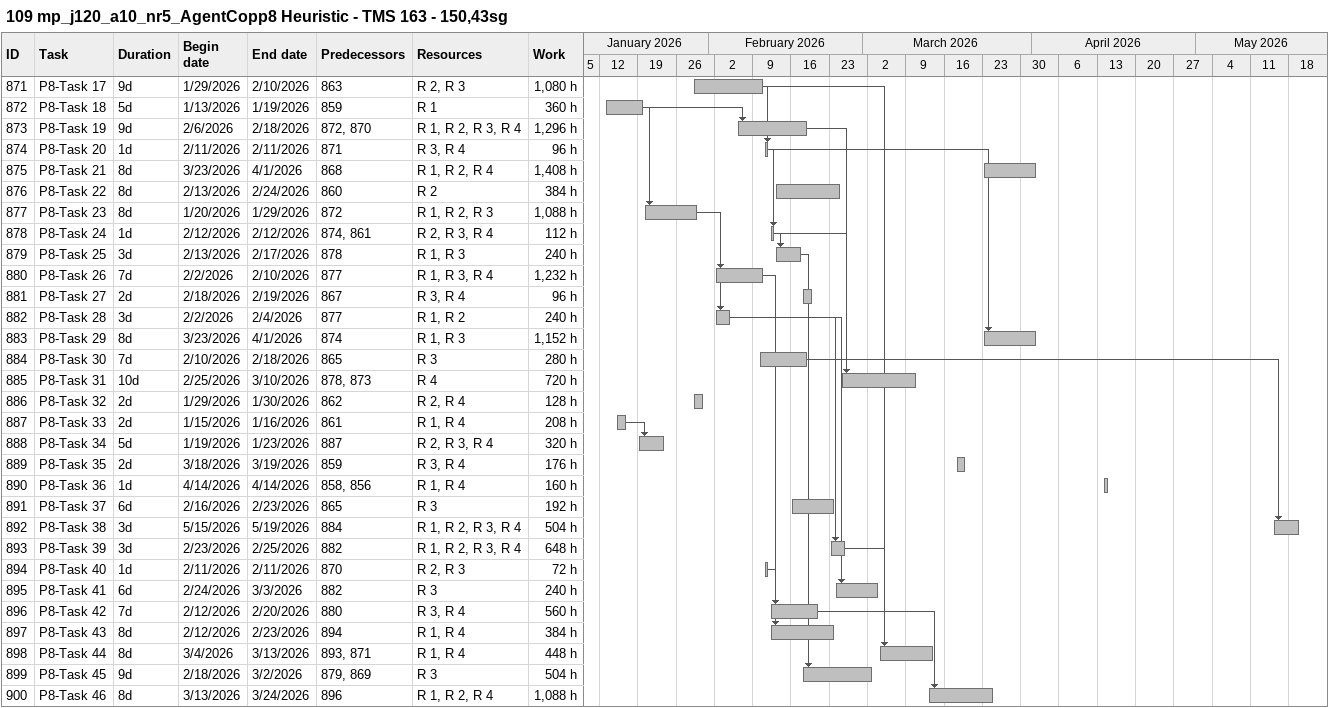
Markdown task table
109 mp_j120_a10_nr5_AgentCopp8 Heuristic - TMS 163 - 150,43sg

| ID | Task | Duration | Start | Finish | Predecessors | Resources | Work (h) |
|---|---|---|---|---|---|---|---|
| 871 | P8-Task 17 | 9d | 2026-01-29 | 2026-02-10 | 863 | R 2, R 3 | 1080 |
| 872 | P8-Task 18 | 5d | 2026-01-13 | 2026-01-19 | 859 | R 1 | 360 |
| 873 | P8-Task 19 | 9d | 2026-02-06 | 2026-02-18 | 872, 870 | R 1, R 2, R 3, R 4 | 1296 |
| 874 | P8-Task 20 | 1d | 2026-02-11 | 2026-02-11 | 871 | R 3, R 4 | 96 |
| 875 | P8-Task 21 | 8d | 2026-03-23 | 2026-04-01 | 868 | R 1, R 2, R 4 | 1408 |
| 876 | P8-Task 22 | 8d | 2026-02-13 | 2026-02-24 | 860 | R 2 | 384 |
| 877 | P8-Task 23 | 8d | 2026-01-20 | 2026-01-29 | 872 | R 1, R 2, R 3 | 1088 |
| 878 | P8-Task 24 | 1d | 2026-02-12 | 2026-02-12 | 874, 861 | R 2, R 3, R 4 | 112 |
| 879 | P8-Task 25 | 3d | 2026-02-13 | 2026-02-17 | 878 | R 1, R 3 | 240 |
| 880 | P8-Task 26 | 7d | 2026-02-02 | 2026-02-10 | 877 | R 1, R 3, R 4 | 1232 |
| 881 | P8-Task 27 | 2d | 2026-02-18 | 2026-02-19 | 867 | R 3, R 4 | 96 |
| 882 | P8-Task 28 | 3d | 2026-02-02 | 2026-02-04 | 877 | R 1, R 2 | 240 |
| 883 | P8-Task 29 | 8d | 2026-03-23 | 2026-04-01 | 874 | R 1, R 3 | 1152 |
| 884 | P8-Task 30 | 7d | 2026-02-10 | 2026-02-18 | 865 | R 3 | 280 |
| 885 | P8-Task 31 | 10d | 2026-02-25 | 2026-03-10 | 878, 873 | R 4 | 720 |
| 886 | P8-Task 32 | 2d | 2026-01-29 | 2026-01-30 | 862 | R 2, R 4 | 128 |
| 887 | P8-Task 33 | 2d | 2026-01-15 | 2026-01-16 | 861 | R 1, R 4 | 208 |
| 888 | P8-Task 34 | 5d | 2026-01-19 | 2026-01-23 | 887 | R 2, R 3, R 4 | 320 |
| 889 | P8-Task 35 | 2d | 2026-03-18 | 2026-03-19 | 859 | R 3, R 4 | 176 |
| 890 | P8-Task 36 | 1d | 2026-04-14 | 2026-04-14 | 858, 856 | R 1, R 4 | 160 |
| 891 | P8-Task 37 | 6d | 2026-02-16 | 2026-02-23 | 865 | R 3 | 192 |
| 892 | P8-Task 38 | 3d | 2026-05-15 | 2026-05-19 | 884 | R 1, R 2, R 3, R 4 | 504 |
| 893 | P8-Task 39 | 3d | 2026-02-23 | 2026-02-25 | 882 | R 1, R 2, R 3, R 4 | 648 |
| 894 | P8-Task 40 | 1d | 2026-02-11 | 2026-02-11 | 870 | R 2, R 3 | 72 |
| 895 | P8-Task 41 | 6d | 2026-02-24 | 2026-03-03 | 882 | R 3 | 240 |
| 896 | P8-Task 42 | 7d | 2026-02-12 | 2026-02-20 | 880 | R 3, R 4 | 560 |
| 897 | P8-Task 43 | 8d | 2026-02-12 | 2026-02-23 | 894 | R 1, R 4 | 384 |
| 898 | P8-Task 44 | 8d | 2026-03-04 | 2026-03-13 | 893, 871 | R 1, R 4 | 448 |
| 899 | P8-Task 45 | 9d | 2026-02-18 | 2026-03-02 | 879, 869 | R 3 | 504 |
| 900 | P8-Task 46 | 8d | 2026-03-13 | 2026-03-24 | 896 | R 1, R 2, R 4 | 1088 |
